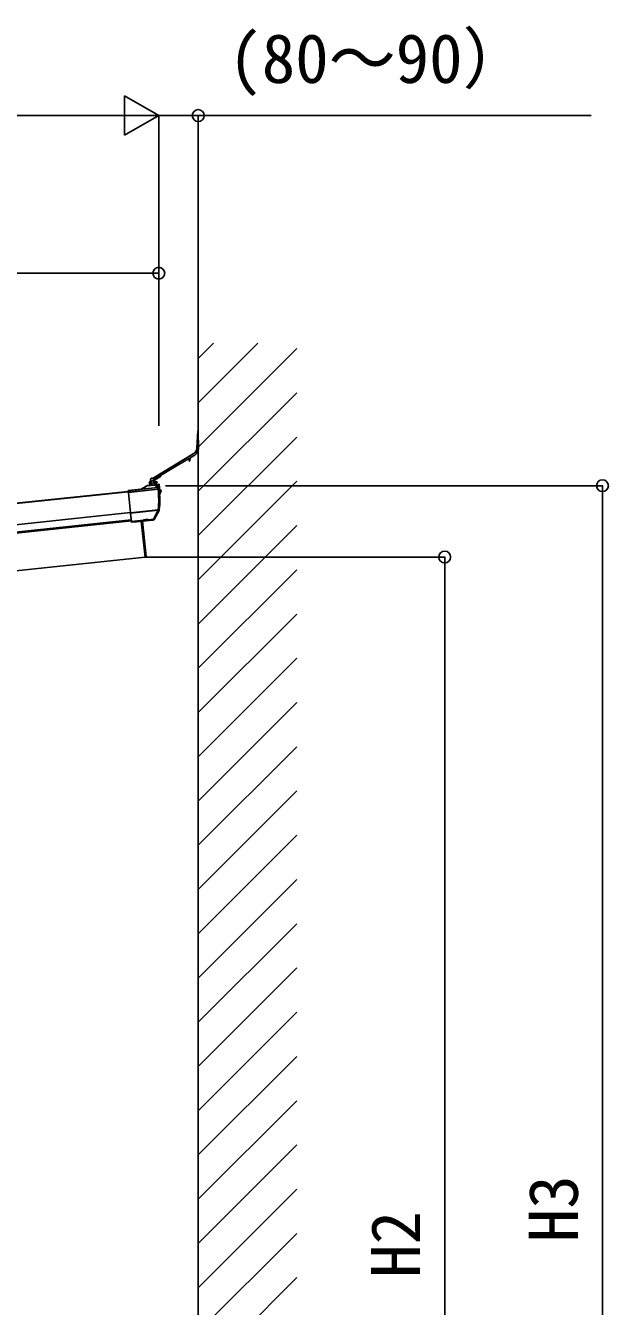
# Model space of a CAD drawing. Units: millimetres, scale not verified. Extents: x -7000 to 7000, y -10401 to 10355.
# Drawn here: x 2429 to 3611, y 3219 to 5819 of the extents above; entities that cross this region are included whole.
import ezdxf
from ezdxf.enums import TextEntityAlignment as Align

# ---------------------------------------------------------------- set-up
doc = ezdxf.new("R2010")
doc.units = ezdxf.units.MM
doc.header["$LTSCALE"] = 50
for name, color, linetype in [('0-5_YKK_13', 4, 'Continuous'), ('0-6_YKK_A1', 4, 'Continuous'), ('0-7_YKK_D', 6, 'Continuous')]:
    doc.layers.add(name, color=color, linetype=linetype)
doc.styles.add('ＭＳ ゴシック', font='')
doc.styles.get('ＭＳ ゴシック').set_extended_font_data('MS Gothic')

msp = doc.modelspace()

# ---------------------------------------------------------------- linework, layer by layer
at = {"layer": '0-5_YKK_13'}
for p, q in [((2776.3, 4961.1), (2778.17, 4995.49)), ((2779.4, 4959.89), (2779.17, 4995.46)), ((2687.86, 4896.3), (2761.15, 4940.34)), ((2689.45, 4901.22), (2769.05, 4949.05)), ((2760.44, 4935.37), (2761.59, 4940.01)), ((2761.7, 4935.06), (2763.31, 4941.53)), ((2763.45, 4941.72), (2772.12, 4946.93)), ((2682.2, 4894.09), (2681.41, 4893.86)), ((2682.2, 4894.09), (2682.7, 4894.05)), ((2682.2, 4894.09), (2683.03, 4886.13)), ((2682.49, 4895.12), (2682.34, 4896.51)), ((2682.7, 4894.05), (2683.52, 4886.27)), ((2683.81, 4894.96), (2682.82, 4894.86)), ((2684.14, 4894.69), (2684.46, 4891.72)), ((2684.75, 4888.91), (2685.04, 4886.14)), ((2685.01, 4899.81), (2685.34, 4899.85)), ((2687.14, 4894.86), (2687.17, 4894.61)), ((2687.72, 4894.16), (2688.41, 4894.24)), ((2688.96, 4893.79), (2689.7, 4886.83)), ((2691.15, 4893.02), (2691.07, 4892.85)), ((2691.12, 4892.41), (2694.23, 4892.74)), ((2691.15, 4893.02), (2691.36, 4893.04)), ((2691.15, 4893.02), (2691.31, 4892.43)), ((2691.15, 4892.16), (2695.6, 4891.62)), ((2691.2, 4891.76), (2691.96, 4889.53)), ((2691.36, 4893.04), (2691.54, 4892.45)), ((2691.43, 4889.48), (2691.96, 4889.53)), ((2691.5, 4891.72), (2692.2, 4889.2)), ((2691.57, 4892.76), (2694.32, 4893.05)), ((2691.78, 4891.69), (2692.27, 4890.07)), ((2692.2, 4889.2), (2691.96, 4889.53)), ((2691.98, 4892.8), (2692.02, 4892.5)), ((2692.1, 4891.65), (2692.34, 4889.42)), ((2692.27, 4889.41), (2692.2, 4889.2)), ((2692.27, 4889.41), (2694.68, 4889.67)), ((2693.78, 4890.53), (2694.68, 4889.67)), ((2694.32, 4893.05), (2694.23, 4892.74)), ((2694.23, 4892.74), (2695.6, 4891.62)), ((2696.02, 4891.67), (2694.32, 4893.05)), ((2694.54, 4891.36), (2696.04, 4891.52)), ((2694.54, 4891.36), (2696.06, 4891.37)), ((2696.06, 4891.37), (2694.68, 4889.67)), ((2695.6, 4891.62), (2696.02, 4891.67)), ((2696.06, 4891.37), (2696.02, 4891.67)), ((2663.47, 4877.74), (2636.95, 4874.95)), ((2636.99, 4874.58), (2636.95, 4874.95)), ((2636.99, 4874.58), (2664.75, 4877.5)), ((2637.3, 4871.6), (2636.99, 4874.58)), ((2697.64, 4877.94), (2637.3, 4871.6)), ((2637.3, 4871.6), (2637.37, 4870.97)), ((2697.74, 4877.32), (2637.37, 4870.97)), ((2637.37, 4870.97), (2641.7, 4829.78)), ((2663.72, 4877.42), (2663.47, 4877.74)), ((2663.72, 4877.42), (2675.12, 4884.57)), ((2675.57, 4884.28), (2664.75, 4877.5)), ((2697.24, 4880.91), (2664.75, 4877.5)), ((2675.12, 4884.57), (2675.07, 4884.71)), ((2676.3, 4885.12), (2676.34, 4884.99)), ((2676.34, 4884.99), (2689.74, 4886.39)), ((2676.34, 4884.99), (2676.39, 4884.56)), ((2689.79, 4885.97), (2676.39, 4884.56)), ((2683.03, 4886.13), (2682.22, 4886.19)), ((2683.03, 4886.13), (2683.52, 4886.27)), ((2685.37, 4885.87), (2689.25, 4886.28)), ((2689.74, 4886.39), (2689.79, 4886.54)), ((2689.74, 4886.39), (2689.79, 4885.97)), ((2689.79, 4886.54), (2689.78, 4886.54)), ((2696.76, 4881.55), (2692.7, 4885.05)), ((2693.45, 4885.45), (2693.39, 4885.25)), ((2693.39, 4885.25), (2697.45, 4881.76)), ((2693.45, 4885.45), (2693.45, 4885.45)), ((2693.45, 4885.45), (2697.77, 4881.96)), ((2697.31, 4880.92), (2697.24, 4880.91)), ((2697.45, 4881.76), (2697.78, 4881.95)), ((2698.62, 4878.11), (2697.64, 4877.94)), ((2697.74, 4877.32), (2697.64, 4877.94)), ((2698.73, 4877.48), (2697.74, 4877.32)), ((2697.77, 4881.96), (2698.63, 4881.26)), ((2698.84, 4880.11), (2698.4, 4879.85)), ((2698.62, 4878.11), (2698.73, 4877.48)), ((2698.85, 4880.11), (2698.84, 4880.11)), ((2698.85, 4880.11), (2699.29, 4877.46)), ((2699.71, 4879.41), (2698.85, 4880.11)), ((2700.02, 4877.56), (2699.71, 4879.41)), ((2699.86, 4879.14), (2699.97, 4878.03)), ((2700.02, 4877.56), (2699.97, 4878.03)), ((2700.65, 4873.9), (2701.13, 4875.11)), ((2700.65, 4873.9), (2701.37, 4872.83)), ((2700.73, 4877.53), (2701.48, 4870.38)), ((2702.84, 4876.2), (2701.13, 4875.11)), ((2703.27, 4872.12), (2701.37, 4872.83)), ((2641.7, 4829.78), (2698.04, 4835.7)), ((2697.89, 4835.05), (2698.04, 4835.7)), ((2698.04, 4835.7), (2698.1, 4836.03)), ((2698.98, 4835.64), (2698.72, 4834.98)), ((2699.07, 4836.13), (2698.98, 4835.64)), ((2641.45, 4832.1), (2641.45, 4832.09)), ((2641.79, 4828.9), (2641.7, 4829.78)), ((2697.8, 4834.78), (2641.79, 4828.9)), ((2641.79, 4828.9), (2643.55, 4812.11)), ((2643.55, 4812.11), (2667.92, 4814.67)), ((2643.71, 4810.62), (2643.55, 4812.11)), ((2643.59, 4811.8), (2643.74, 4810.31)), ((2668.08, 4813.19), (2643.71, 4810.62)), ((2643.71, 4810.62), (2643.73, 4810.4)), ((2643.73, 4810.4), (2653.68, 4811.44)), ((2653.68, 4811.44), (2653.95, 4811.38)), ((2653.95, 4811.38), (2679.28, 4814.04)), ((2671.16, 4740.79), (2663.63, 4812.4)), ((2673.64, 4741.15), (2666.12, 4812.66)), ((2667.82, 4815.58), (2676.77, 4816.52)), ((2667.92, 4814.67), (2667.82, 4815.58)), ((2668.08, 4813.19), (2667.92, 4814.67)), ((2668.1, 4812.99), (2668.08, 4813.19)), ((2677.05, 4813.93), (2668.1, 4812.99)), ((2676.39, 4816.23), (2668.26, 4815.37)), ((2668.35, 4815.36), (2668.39, 4814.97)), ((2668.36, 4815.25), (2676.32, 4816.09)), ((2668.39, 4814.97), (2668.52, 4813.73)), ((2676.39, 4815.37), (2668.44, 4814.53)), ((2668.52, 4813.73), (2668.54, 4813.54)), ((2676.35, 4815.81), (2676.31, 4816.2)), ((2676.48, 4814.57), (2676.35, 4815.81)), ((2676.5, 4814.38), (2676.48, 4814.57)), ((2676.77, 4816.52), (2676.87, 4815.61)), ((2676.87, 4815.61), (2688.54, 4816.84)), ((2676.87, 4815.61), (2677.03, 4814.13)), ((2687.09, 4815.18), (2677.03, 4814.13)), ((2677.03, 4814.13), (2677.05, 4813.93)), ((2679.28, 4814.04), (2679.54, 4814.16)), ((2679.54, 4814.16), (2687.23, 4814.97)), ((2687.23, 4814.97), (2687.09, 4815.18)), ((2688.54, 4816.84), (2697.8, 4834.78)), ((2689.33, 4816.8), (2689.59, 4816.41)), ((2698.62, 4834.8), (2689.36, 4816.85)), ((2689.59, 4816.41), (2699.71, 4834.67)), ((2673.69, 4740.65), (2673.64, 4741.15))]:
    msp.add_line(p, q, dxfattribs=at)
for points in [[(2680.41, 4892.19), (2682.83, 4891.28), (2683.55, 4890.21)], [(2680.89, 4887.61), (2683.07, 4889), (2683.55, 4890.21)], [(2691.19, 4891.76), (2694.54, 4891.36), (2693.78, 4890.53), (2692.26, 4890.22)], [(2691.36, 4893.04), (2691.67, 4892.62), (2691.72, 4892.47)], [(2663.47, 4877.74), (2675.07, 4884.71), (2675.07, 4884.71)], [(2676.3, 4885.12), (2676.3, 4885.12), (2689.78, 4886.54)], [(2697.75, 4877.25), (2697.78, 4877.25), (2697.91, 4877.27), (2698.23, 4877.31), (2698.49, 4877.35), (2698.67, 4877.37), (2698.74, 4877.38)], [(2698.41, 4880.15), (2698.37, 4880.2), (2698.37, 4880.17), (2698.39, 4879.96), (2698.4, 4879.85)], [(2698.74, 4877.38), (2699.29, 4877.46), (2700.02, 4877.56)], [(2699.07, 4836.13), (2699.37, 4836.04), (2700.07, 4835.82)], [(2641.45, 4832.09), (2641.92, 4827.62), (2643.59, 4811.8)], [(2667.92, 4814.67), (2668.02, 4814.69), (2668.11, 4814.71), (2668.19, 4814.74), (2668.26, 4814.78), (2668.32, 4814.83), (2668.36, 4814.87), (2668.39, 4814.92), (2668.39, 4814.97)], [(2676.35, 4815.81), (2676.36, 4815.76), (2676.39, 4815.72), (2676.44, 4815.68), (2676.51, 4815.65), (2676.59, 4815.63), (2676.68, 4815.61), (2676.77, 4815.61), (2676.87, 4815.61)], [(2699.71, 4834.67), (2699.19, 4834.83), (2698.72, 4834.98)], [(2671.16, 4740.79), (2671.32, 4739.3), (2672.86, 4739.56)]]:
    msp.add_lwpolyline(points, dxfattribs=at)
msp.add_lwpolyline([(2682.67, 4894.39), (2684.16, 4894.54), (2685.05, 4886.09), (2683.56, 4885.93)], close=True, dxfattribs=at)
for centre, radius, start, end in [((2778.67, 4995.46), 0.5, 0.36864, 176.89297), ((2761.3, 4940.08), 0.3, 346, 121), ((2763.6, 4941.46), 0.3, 121, 166), ((2761.33, 4961.91), 15, 301, 356.89297), ((2764.4, 4959.79), 15, 301, 0.36864), ((2761.07, 4935.21), 0.65, 166, 346), ((2686.69, 4890.54), 6.5, 153.94412, 218.05588), ((2681.66, 4893), 0.9, 106, 153.94412), ((2685.33, 4896.83), 3, 96, 186), ((2682.79, 4895.15), 0.3, 186, 276), ((2683.84, 4894.66), 0.3, 6, 96), ((2684.95, 4891.78), 0.5, 186, 256.52878), ((2685.25, 4888.96), 0.5, 115.47122, 186), ((2684.6, 4890.32), 1, 295.47122, 76.52878), ((2684.3, 4909.79), 10, 276, 301), ((2688.63, 4895.02), 1.5, 121, 186), ((2687.67, 4894.66), 0.5, 186, 276), ((2688.47, 4893.74), 0.5, 6, 96), ((2676.61, 4882.14), 3, 96.02369, 120.97631), ((2675.06, 4883.97), 0.603, 31.49733, 84.25492), ((2682.28, 4887.08), 0.9, 218.05588, 266), ((2685.34, 4886.17), 0.3, 186, 276), ((2689.2, 4886.78), 0.5, 276, 6), ((2690.31, 4881.57), 5, 51.04426, 95.95574), ((2693.21, 4884.59), 0.687, 75.11783, 138.10206), ((2697.27, 4881.09), 0.687, 75.11783, 138.10206), ((2697.83, 4880.76), 0.544, 162.73188, 200.98978), ((2697.41, 4879.89), 1.04, 14.99418, 95.57305), ((2697.46, 4879.6), 0.972, 14.97563, 98.15804), ((2484.16, 4854.87), 214.77, 354.96783, 5.98122), ((2486.24, 4855.09), 213.67, 354.91014, 5.98896), ((2499.13, 4856.44), 202, 354.13916, 6), ((2700.88, 4877.54), 0.154, 68.71904, 186), ((2699.41, 4873.77), 4.2, 303.28096, 68.71904), ((2701.63, 4870.39), 0.154, 186, 303.28096), ((2698.6, 4837.11), 1.52, 248.08197, 284.29261), ((2698.43, 4837.52), 1.53, 257.29542, 294.62651), ((2697.09, 4836.12), 3, 331, 354.13916), ((2668.02, 4813.68), 0.5, 275.94657, 5.94647), ((2676.97, 4814.62), 0.5, 186.05353, 276.05343), ((2686.97, 4817.86), 2.99, 285.2717, 331.00739), ((2688.89, 4817.43), 0.767, 240.34994, 304.88109), ((2688.94, 4817.51), 0.781, 239.225, 302.63957), ((2698.2, 4835.45), 0.781, 239.225, 302.63957), ((2698.37, 4835.77), 0.864, 236.18007, 293.81643), ((2672.69, 4740.55), 1, 279.5, 6)]:
    msp.add_arc(centre, radius, start, end, dxfattribs=at)
for centre, major_axis, ratio, start_param, end_param in [((2666.05, 4877.7), (2.33, 0.28), 0.02349, 3.1555782, 4.1212369), ((2676.69, 4881.91), (-0.67, 3.02), 0.969687, 6.173674, 6.6091794), ((2676.63, 4882.48), (-0.46, 2.04), 0.954331, 6.1723047, 6.60781), ((2690.21, 4881.23), (0.53, 5.17), 0.961456, 5.6979268, 6.4817801), ((2690.15, 4881.8), (0.44, 4.17), 0.951804, 5.6990393, 6.4828925), ((2695.44, 4879.96), (0.99, 1.82), 0.953986, 5.676545, 6.0811891), ((2697.76, 4877.96), (-0.44, 2.97), 0.040783, 0.492744, 1.5691306), ((2695.5, 4879.39), (1.44, 2.71), 0.969265, 5.4394983, 6.0745628), ((2709.99, 4878.61), (-33.39, 199.6), 0.060748, 1.5670855, 1.567432), ((2692.36, 4882.47), (5.88, -1.31), 0.24881, 0.460585, 0.4641038), ((2695.89, 4879.62), (0.23, 2.99), 0.996996, 4.9538539, 5.6767523), ((2698.75, 4878.12), (-0.33, 1.98), 0.061048, 0.4906619, 1.5670485), ((2696.75, 4878.92), (-2.34, 1.9), 0.995767, 3.9859716, 4.712389), ((2710.98, 4878.77), (-33.28, 198.61), 0.061048, 1.5670485, 1.5675471), ((2667.8, 4815.83), (-0.531, 0.43), 0.267949, 1.8325957, 2.8187067), ((2668.04, 4813.49), (-0.052, 0.498), 0.998135, 3.1415927, 4.712389), ((2667.85, 4815.31), (0.497, 0.052), 0.07321, 0, 0.5846853), ((2676.8, 4816.25), (0.497, 0.052), 0.07321, 2.5569074, 3.1415927), ((2676.75, 4816.77), (0.43, 0.531), 0.267949, 3.4644786, 4.4505896), ((2676.99, 4814.43), (0.052, -0.498), 0.998135, 4.712389, 6.2831853), ((2686.77, 4818.16), (1.33, 2.73), 0.954954, 3.7205389, 4.6785286), ((2686.77, 4818.16), (-0.11, 3), 0.642905, 3.2459383, 4.203928), ((2686.91, 4817.96), (1.66, -2.51), 0.997631, 5.8041905, 5.8929484), ((2686.84, 4818.07), (3.53, -2.11), 0.650902, 5.2561448, 5.3289554), ((2689.21, 4818.42), (1.08, 3.13), 0.040856, 2.1135035, 2.1416249), ((2690.08, 4817.93), (1.19, 2.13), 0.05004, 2.1295502, 2.1576716), ((2698.47, 4836.36), (1.08, 3.13), 0.040856, 2.0162551, 2.1135035), ((2699.34, 4835.88), (1.19, 2.13), 0.05004, 2.0323018, 2.1295502)]:
    msp.add_ellipse(centre, major_axis=major_axis, ratio=ratio, start_param=start_param, end_param=end_param, dxfattribs=at)
at = {"layer": '0-6_YKK_A1'}
for p, q in [((2779.13, 5173.74), (2779.13, 2043.51)), ((2779.13, 5142.68), (2810.18, 5173.74)), ((2779.13, 5052.88), (2899.99, 5173.74)), ((2779.13, 4963.08), (2979.13, 5163.08)), ((2779.13, 4873.27), (2979.13, 5073.27)), ((2779.13, 4783.47), (2979.13, 4983.47)), ((2688.67, 4896.59), (2689.23, 4891.26)), ((2702.43, 4905.06), (2688.81, 4896.87)), ((2689.33, 4890.35), (2689.72, 4886.63)), ((2690.44, 4894.07), (2690.26, 4895.79)), ((2690.41, 4896.08), (2702.85, 4903.56)), ((2690.91, 4893.58), (2690.55, 4893.87)), ((2691.51, 4888.65), (2691.02, 4893.38)), ((2691.16, 4887.29), (2691.1, 4887.86)), ((2691.16, 4888.08), (2691.45, 4888.43)), ((2699.34, 4887.84), (2691.49, 4887.02)), ((2701.75, 4867.79), (2699.67, 4887.58)), ((2702.99, 4903.84), (2702.89, 4904.83)), ((2779.13, 4693.67), (2979.13, 4893.67)), ((760.75, 4675.31), (2637.2, 4872.54)), ((762.7, 4675.95), (2637.16, 4872.96)), ((762.7, 4675.95), (2637.16, 4872.96)), ((762.74, 4675.52), (2637.2, 4872.54)), ((2693.14, 4885.68), (2698.01, 4886.2)), ((2698.34, 4885.93), (2698.85, 4881.08)), ((2700.83, 4867.39), (2701.49, 4867.46)), ((765.22, 4632.81), (2641.67, 4830.03)), ((2643.22, 4815.28), (768.76, 4618.27)), ((2643.43, 4813.29), (768.97, 4616.28)), ((2643.43, 4813.29), (768.97, 4616.28)), ((2663.63, 4812.4), (2671.26, 4739.8)), ((2663.63, 4812.4), (2671.26, 4739.8)), ((2779.13, 4603.87), (2979.13, 4803.87)), ((2671.26, 4739.8), (1754.94, 4643.49)), ((2779.13, 4514.06), (2979.13, 4714.06)), ((2779.13, 4424.26), (2979.13, 4624.26)), ((2779.13, 4334.46), (2979.13, 4534.46)), ((2779.13, 4244.66), (2979.13, 4444.66)), ((2779.13, 4154.85), (2979.13, 4354.85)), ((2779.13, 4065.05), (2979.13, 4265.05)), ((2779.13, 3975.25), (2979.13, 4175.25)), ((2779.13, 3885.45), (2979.13, 4085.45)), ((2779.13, 3795.64), (2979.13, 3995.64)), ((2779.13, 3705.84), (2979.13, 3905.84)), ((2779.13, 3616.04), (2979.13, 3816.04)), ((2779.13, 3526.24), (2979.13, 3726.24)), ((2779.13, 3436.43), (2979.13, 3636.43)), ((2779.13, 3346.63), (2979.13, 3546.63)), ((2779.13, 3256.83), (2979.13, 3456.83)), ((2779.13, 3167.03), (2979.13, 3367.03)), ((2779.13, 3077.22), (2979.13, 3277.22))]:
    msp.add_line(p, q, dxfattribs=at)
for centre, radius, start, end in [((2688.97, 4896.62), 0.3, 121, 186), ((2689.43, 4891.28), 0.2, 186, 252.42182), ((2689.52, 4890.37), 0.2, 119.57818, 186), ((2689.28, 4890.81), 0.3, 299.57818, 72.42182), ((2690.56, 4895.82), 0.3, 121, 186), ((2690.74, 4894.1), 0.3, 186, 231), ((2690.72, 4893.35), 0.3, 6, 51), ((2691.39, 4887.89), 0.3, 141, 186), ((2691.45, 4887.32), 0.3, 186, 276), ((2691.22, 4888.62), 0.3, 321, 6), ((2699.37, 4887.55), 0.3, 6, 96), ((2702.59, 4904.8), 0.3, 6, 121), ((2702.69, 4903.81), 0.3, 301, 6), ((2698.04, 4885.9), 0.3, 6, 96), ((2701.45, 4867.75), 0.3, 276, 6)]:
    msp.add_arc(centre, radius, start, end, dxfattribs=at)
at = {"layer": '0-7_YKK_D'}
for p, q in [((2699.13, 5635.96), (2629.85, 5675.96)), ((2629.85, 5675.96), (2629.85, 5595.96)), ((780.14, 5635.96), (2619.13, 5635.96)), ((2699.13, 5635.96), (2560.56, 5635.96)), ((2699.13, 5635.96), (2629.85, 5595.96)), ((2699.13, 5005.96), (2699.13, 5636.96)), ((2699.13, 5005.96), (2699.13, 5636.96)), ((2779.13, 5005.96), (2779.13, 5636.96)), ((1699.94, 5315.96), (2699.13, 5315.96)), ((2699.13, 5005.96), (2699.13, 5316.96)), ((2712.77, 4884.57), (3600.13, 4884.57)), ((3599.13, 2043.49), (3599.13, 4884.57)), ((2672.26, 4739.8), (3280.13, 4739.8)), ((3279.13, 4739.8), (3279.13, 2043.49))]:
    msp.add_line(p, q, dxfattribs=at)
msp.add_lwpolyline([(2699.13, 5635.96), (2779.13, 5635.96), (3576.49, 5635.96)], dxfattribs=at)
for centre in [(2779.13, 5635.96), (2699.13, 5315.96), (3599.13, 4884.57), (3279.13, 4739.8)]:
    msp.add_circle(centre, 12, dxfattribs=at)

# ---------------------------------------------------------------- texts
at = {"layer": '0-7_YKK_D', "style": 'ＭＳ ゴシック'}
msp.add_text('(80～90）', height=99.71, dxfattribs=at).set_placement((2840.17, 5672.19), align=Align.BOTTOM_LEFT)
for s, p in [('H3', (3579.13, 3349.28)), ('H2', (3259.13, 3276.89))]:
    msp.add_text(s, height=99.71, rotation=90, dxfattribs=at).set_placement(p, align=Align.BOTTOM_LEFT)

doc.saveas('drawing.dxf')
